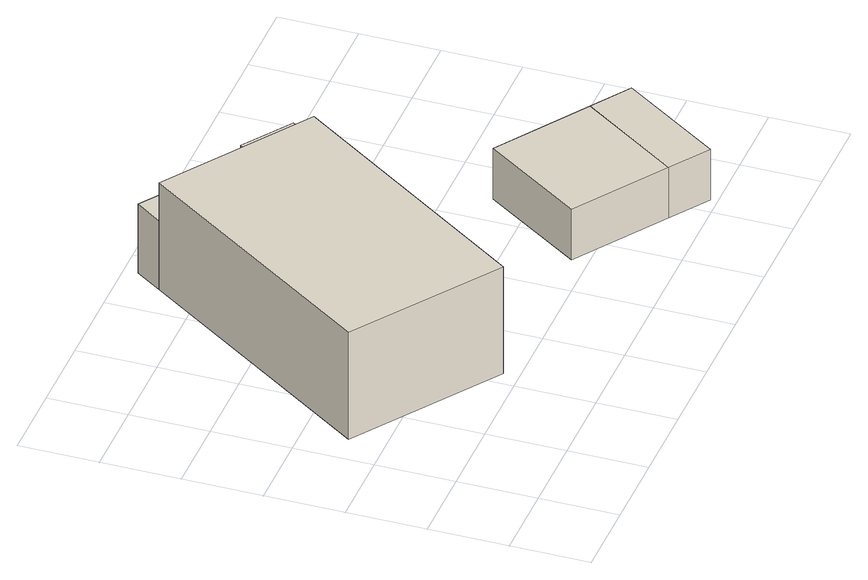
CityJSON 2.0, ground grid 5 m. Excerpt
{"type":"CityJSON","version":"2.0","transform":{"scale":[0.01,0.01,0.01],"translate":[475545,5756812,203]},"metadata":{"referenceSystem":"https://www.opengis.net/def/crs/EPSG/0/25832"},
"CityObjects":{
"building1":{"type":"Building","attributes":{"Gemeindeschluessel":"05711000","function":"31001_1010"},"address":[{"country":"Germany","locality":"Bielefeld","thoroughfareNumber":"45","thoroughfareName":"Wöstenfeldweg"}],"children":["building1-1","building1-2"]},
"building1-1":{"type":"BuildingPart","attributes":{"BezugspunktDach":"2000","measuredHeight":10.22},"parents":["building1"],"geometry":[{"type":"Solid","lod":"1","boundaries":[[[[0,1,2,3]],[[4,5,6,7]],[[4,7,3,2]],[[5,4,2,1]],[[6,5,1,0]],[[7,6,0,3]]]]}]},
"building1-2":{"type":"BuildingPart","attributes":{"BezugspunktDach":"2000","measuredHeight":4.86},"parents":["building1"],"geometry":[{"type":"Solid","lod":"1","boundaries":[[[[8,9,10,11]],[[12,6,13,14]],[[12,14,11,10]],[[6,12,10,9]],[[13,6,9,8]],[[14,13,8,11]]]]}]},
"building2":{"type":"Building","attributes":{"Gemeindeschluessel":"05711000","BezugspunktDach":"2000","function":"51009_1610","measuredHeight":5.97},"address":[{"country":"Germany"}],"geometry":[{"type":"Solid","lod":"1","boundaries":[[[[15,16,17,18]],[[19,20,21,22]],[[19,22,18,17]],[[20,19,17,16]],[[21,20,16,15]],[[22,21,15,18]]]]}]},
"building3":{"type":"Building","attributes":{"Gemeindeschluessel":"05711000","BezugspunktDach":"2000","function":"31001_2460","measuredHeight":3.56},"address":[{"country":"Germany","locality":"Bielefeld","thoroughfareNumber":"45","thoroughfareName":"Wöstenfeldweg"}],"geometry":[{"type":"Solid","lod":"1","boundaries":[[[[23,24,25,26]],[[27,28,29,30]],[[27,30,26,25]],[[28,27,25,24]],[[29,28,24,23]],[[30,29,23,26]]]]}]},
"building4":{"type":"Building","attributes":{"Gemeindeschluessel":"05711000","BezugspunktDach":"2000","function":"51009_1611","measuredHeight":3.59},"address":[{"country":"Germany"}],"geometry":[{"type":"Solid","lod":"1","boundaries":[[[[31,32,33,34]],[[35,36,37,38]],[[35,38,34,33]],[[36,35,33,32]],[[37,36,32,31]],[[38,37,31,34]]]]}]}
},
"vertices":[
[1135,2713,884],[96,1192,884],[1006,568,884],[2051,2090,884],[1006,568,130],[96,1192,130],[1135,2713,130],[2051,2090,130],
[1250,2881,616],[1135,2713,616],[1739,2302,616],[1853,2468,616],[1739,2302,130],[1250,2881,130],[1853,2468,130],
[1853,2468,724],[1739,2302,724],[2051,2090,724],[2164,2254,724],[2051,2090,127],[1739,2302,127],[1853,2468,127],[2164,2254,127],
[2712,1231,415],[2292,604,415],[2871,215,415],[3293,842,415],[2871,215,59],[2292,604,59],[2712,1231,59],[3293,842,59],
[3293,842,416],[2871,215,416],[3118,47,416],[3542,676,416],[3118,47,57],[2871,215,57],[3293,842,57],[3542,676,57]
]}
